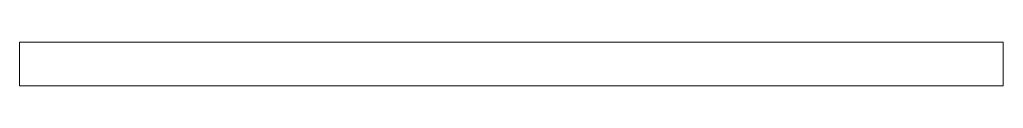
# Model space of a CAD drawing. Header units: millimetres. Extents: x -461695 to -456135, y -78631 to -78386.
import ezdxf

# ---------------------------------------------------------------- set-up
doc = ezdxf.new("R2010")
doc.units = ezdxf.units.MM
doc.header["$LTSCALE"] = 250
doc.layers.add('Part', color=7, linetype='Continuous', lineweight=0)

msp = doc.modelspace()

# ---------------------------------------------------------------- linework, layer by layer
at = {"layer": 'Part', "color": 3}
msp.add_lwpolyline([(-461694.6, -78386), (-456134.6, -78386), (-456134.6, -78631), (-461694.6, -78631)], close=True, dxfattribs=at)

doc.saveas('drawing.dxf')
